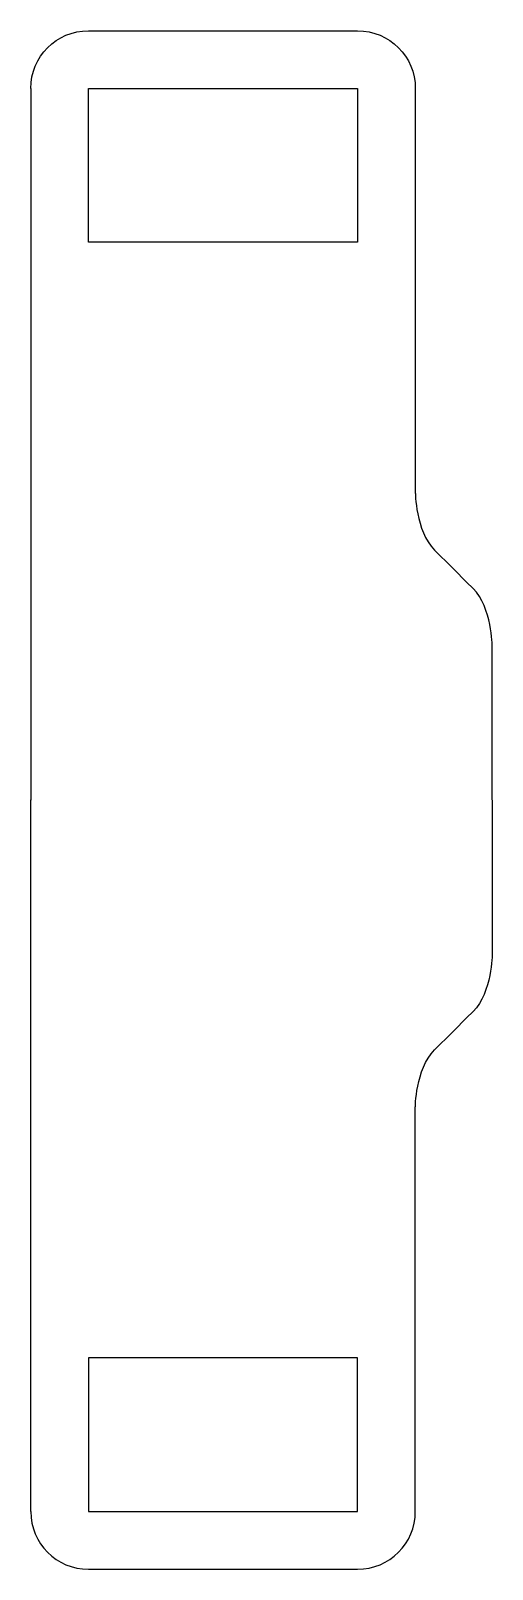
# Model space of a CAD drawing. Extents: x 142 to 482, y 28 to 1162.
import ezdxf

# ---------------------------------------------------------------- set-up
doc = ezdxf.new("R2010")
doc.units = 0
doc.layers.add('Layer_1', color=7, linetype='CONTINUOUS')

msp = doc.modelspace()

# ---------------------------------------------------------------- linework, layer by layer
at = {"layer": 'Layer_1', "color": 1}
for points in [[(184.251968, 1162.204725), (382.677168, 1162.204725)], [(141.73228, 1119.685037), (141.73228, 595.275605)], [(425.196848, 1119.685037), (425.196848, 822.047205)], [(481.889764, 595.275685), (481.889764, 708.661445)], [(141.73228, 70.866253), (141.73228, 595.275685)], [(481.889764, 595.275605), (481.889764, 481.889845)], [(425.196848, 70.866253), (425.196848, 368.504085)], [(184.251968, 28.346565), (382.677168, 28.346565)]]:
    msp.add_lwpolyline(points, dxfattribs=at)
for points in [[(382.677168, 1119.685021), (382.677168, 1006.299197), (184.251976, 1006.299197), (184.251976, 1119.685021), (382.677168, 1119.685021)], [(382.677168, 70.866269), (382.677168, 184.252093), (184.251976, 184.252093), (184.251976, 70.866269), (382.677168, 70.866269)]]:
    msp.add_lwpolyline(points, close=True, dxfattribs=at)
for points in [[(141.732288, 1119.685021), (141.732292, 1143.16799), (160.768999, 1162.204697), (184.251968, 1162.204701)], [(382.677168, 1162.204701), (406.16014, 1162.204701), (425.196852, 1143.167993), (425.196856, 1119.685021)], [(425.196848, 822.047205), (425.196848, 822.047205), (425.196848, 793.700725), (439.370079, 779.527525)], [(439.370079, 779.527525), (453.543307, 765.354245), (453.543307, 765.354245), (453.543307, 765.354245)], [(467.716536, 751.181045), (453.543336, 765.354325), (453.543336, 765.354325), (453.543336, 765.354325)], [(481.889736, 708.661365), (481.889736, 708.661365), (481.889736, 737.007845), (467.716536, 751.181045)], [(481.889736, 481.889925), (481.889736, 481.889925), (481.889736, 453.543445), (467.716536, 439.370245)], [(467.716536, 439.370245), (453.543336, 425.196965), (453.543336, 425.196965), (453.543336, 425.196965)], [(439.370079, 411.023765), (453.543307, 425.197045), (453.543307, 425.197045), (453.543307, 425.197045)], [(425.196848, 368.504085), (425.196848, 368.504085), (425.196848, 396.850565), (439.370079, 411.023765)], [(141.732288, 70.866269), (141.732292, 47.3833), (160.768999, 28.346593), (184.251968, 28.346589)], [(382.677168, 28.346589), (406.16014, 28.346589), (425.196852, 47.383297), (425.196856, 70.866269)]]:
    msp.add_open_spline(points, degree=3, dxfattribs=at)

doc.saveas('drawing.dxf')
